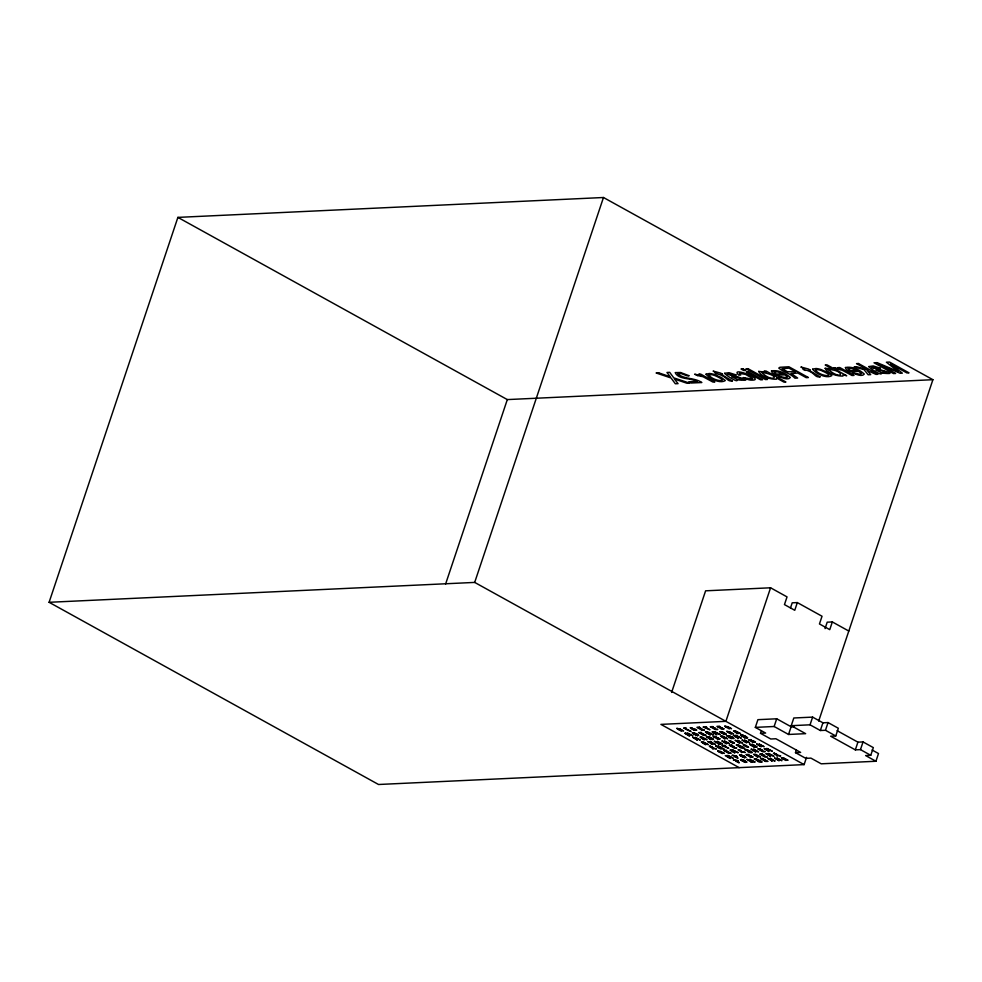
<?xml version="1.0" encoding="UTF-8"?>
<svg xmlns="http://www.w3.org/2000/svg" width="982" height="982" viewBox="0 0 982 982"><rect width="100%" height="100%" fill="white"/><g stroke="black" fill="none" stroke-linecap="round" stroke-linejoin="round"><path stroke-width="1.47" d="M806.541 757.343L804.111 764.61L378.524 784.495L49.1 602.297L177.889 217.39L603.476 197.505L932.9 379.703L818.681 721.058M445.595 584.057L507.313 399.588L932.9 379.703M49.1 602.297L474.687 582.412L603.476 197.505M671.602 692.445L705.604 590.82L770.575 587.788L787.036 596.896L784.458 604.593L794.757 610.288L797.335 602.58L822.032 616.242L819.454 623.951L829.753 629.646L832.331 621.937L848.804 631.045M770.575 587.788L725.882 721.34L660.911 724.385L739.139 767.642M790.485 607.956L792.204 602.825L797.335 602.58M761.357 730.743L760.498 733.308L765.629 733.063L755.33 727.38L757.908 719.671L776.713 718.787L791.124 726.766L793.972 726.631M755.33 727.38L774.135 726.496L776.713 718.787M774.135 726.496L788.546 734.462L805.645 733.664L791.234 725.698L793.812 717.989L812.617 717.118L822.916 722.801L828.047 722.568L838.333 728.263L835.756 735.96L830.625 736.205L855.334 749.867L860.465 749.622L870.752 755.318L873.329 747.621L863.043 741.926L857.912 742.159L837.106 730.657M788.546 734.462L791.124 726.766M825.052 628.603L827.2 622.183L832.331 621.937M872.065 749.99L878.497 753.55L875.919 761.259L821.21 763.812L810.911 758.116L805.78 758.362L795.494 752.666L796.353 750.101M791.234 725.698L810.04 724.814L812.617 717.118M810.04 724.814L820.338 730.51L822.916 722.801M820.338 730.51L825.469 730.277L828.047 722.568M855.334 749.867L857.912 742.159M860.465 749.622L863.043 741.926M795.494 752.666L800.625 752.421L775.915 738.759L770.784 739.004L760.498 733.308M870.752 755.318L865.621 755.563L875.919 761.259M177.889 217.39L507.313 399.588M825.469 730.277L835.756 735.96M474.687 582.412L804.111 764.61M737.322 756.668L736.218 757.097L738.071 758.202L734.438 756.533L737.322 756.668M738.513 761.271L737.408 761.701L739.262 762.805L735.628 761.136L738.513 761.271M724.63 373.307C726.434 375.873 739.004 383.422 736.942 379.752C767.286 382.747 707.973 370.595 734.462 375.087L736.316 375.001L729 372.681L724.63 373.307M868.824 366.568C870.641 369.134 883.199 376.683 881.136 373.013C911.48 376.008 852.167 363.856 878.657 368.348L880.51 368.262L873.194 365.942L868.824 366.568M706.046 374.179C709.495 379.003 720.457 383.95 725.33 380.55L721.439 377.542L714.221 374.449A8.003 2.136 18.5 0 0 709.385 373.491L706.046 374.179M812.63 369.195C816.067 374.019 827.04 378.966 831.914 375.566L828.01 372.559L820.805 369.478A8.003 2.136 18.5 0 0 815.968 368.508L812.63 369.195M708.93 374.977C712.76 381.568 732.891 383.238 714.503 375.419A4.431 1.191 18.5 0 0 711.14 374.633L708.93 374.977M815.514 369.993C819.344 376.585 839.463 378.254 821.075 370.435A4.431 1.191 18.5 0 0 817.711 369.662L815.514 369.993M703.603 739.495L704.573 739.802L701.099 737.384L707.052 739.802L701.983 737.003L699.957 737.077L703.603 739.495M704.929 744.381L705.898 744.687L702.425 742.269L708.378 744.687L703.308 741.889L701.283 741.962L704.929 744.381M724.262 738.538L725.244 738.845L721.758 736.414L727.711 738.845L722.654 736.034L720.628 736.107L724.262 738.538M737.138 733.358L738.108 733.664L734.634 731.246L740.588 733.664L735.518 730.866L733.493 730.939L737.138 733.358M757.208 756.754L758.178 757.061L754.704 754.642L760.645 757.061L755.588 754.262L753.562 754.336L757.208 756.754M692.347 732.94L694.274 734.217L692.347 732.94M719.953 731.75L721.88 733.026L719.953 731.75M739.532 754.986L741.459 756.263L739.532 754.986M740.489 759.663L742.417 760.94L740.489 759.663M748.493 747.204L746.983 747.118C739.556 743.705 744.135 743.386 748.493 747.204M774.197 371.945L776.32 374.105L782.875 373.798L777.867 371.908L774.197 371.945M848.178 368.483L850.302 370.644L856.844 370.337L851.848 368.459L848.178 368.483M828.059 369.392C842.863 381.863 846.226 370.337 828.059 369.392M683.902 728.055C702.032 736.095 679.348 727.318 686.467 728.325L683.902 728.055M782.237 368.68L787.392 371.748L795.641 371.81L788.988 368.127L782.237 368.68M791.247 373.553L797.642 378.045L794.954 378.18C790.007 373.074 784.152 372.571 778.775 368.09L779.892 367.293L788.914 366.777L808.395 377.542L806.197 377.653L797.838 373.025L791.247 373.553M696.619 730.092L693.476 729.822L696.619 730.092M739.507 373.406L740.71 375.05L738.783 375.149C728.349 365.218 768.955 381.225 750.248 380.071A6.653 1.78 18.5 0 1 746.21 378.905L743.19 377.579L752.126 379.138A4.002 1.068 18.5 0 0 752.359 378.315L745.424 374.338L739.507 373.406M707.715 736.696L708.967 737.531L707.715 736.696M728.288 735.764L729.54 736.598L728.288 735.764M741.95 735.113L743.202 735.948L741.95 735.113M723.918 728.828L720.972 728.681L723.918 728.828M719.966 738.881L717.02 738.734L719.966 738.881M755.44 742.183L752.494 742.036L755.44 742.183M752.924 756.95L749.978 756.815L752.924 756.95M698.607 735.371L696.631 734.278L698.607 735.371M726.214 734.192L724.237 733.1L726.214 734.192M745.792 757.417L743.816 756.324L745.792 757.417M746.75 762.093L744.773 761.001L746.75 762.093M771.471 370.987L772.183 372.755L776.173 375.247L784.827 374.842L787.564 377.137L785.477 377.628L778.223 376.278C781.525 377.358 787.994 380.783 790.338 377.53C785.588 373.074 778.026 369.613 771.471 370.987M845.441 367.526L846.153 369.293L850.154 371.797L858.796 371.392L861.545 373.688L859.459 374.179L852.204 372.829C855.494 373.909 861.963 377.321 864.307 374.081C859.569 369.613 851.995 366.151 845.441 367.526M678.292 373.651L678.059 374.105C684.736 379.506 694.704 377.567 701.848 382.526L691.021 383.029L688.763 381.789L697.38 381.384C690.923 377.886 678.231 379.69 675.186 372.608L680.551 372.509L689.204 375.762L687.191 375.861L681.471 373.639L678.292 373.651M712.687 739.078L713.509 739.409L711.643 738.403L712.687 739.078M733.259 738.157L734.082 738.476L732.216 737.482L733.259 738.157M746.909 737.494L747.732 737.813L745.878 736.819L746.909 737.494M758.718 371.417C761.21 376.683 770.256 379.433 776.369 379.224L776.664 378.07L783.918 382.084L785.907 381.998L766.095 371.049L764.168 371.135L766.058 372.178L758.718 371.417M825.15 368.299C827.593 373.528 836.885 376.253 842.924 376.081L843.059 374.842L846.705 375.762L827.151 364.948L825.224 365.034L832.294 368.95L825.15 368.299M676.991 728.337L677.494 729.098L680.342 729.16L676.991 728.337M724.925 726.091L725.428 726.864L728.092 726.815L724.925 726.091M726.901 731.308L727.404 732.081L730.068 732.032L726.901 731.308M717.781 750.825L718.284 751.586L721.132 751.635L717.781 750.825M781.414 757.674L781.918 758.435L784.581 758.386L781.414 757.674M741.938 379.359L737.151 379.261L731.688 376.793L738.783 377.554L741.938 379.359M886.132 372.62L881.345 372.522L875.895 370.054L882.99 370.815L886.132 372.62M732.241 380.955C726.741 381.728 727.65 377.063 719.033 374.375L715.203 373.381L717.081 373.295L713.116 371.098L720.678 373.123L722.629 374.203L721.034 374.277L732.241 380.955M820.007 376.855C814.508 377.616 815.416 372.964 806.799 370.275L804.921 370.361L802.969 369.281L804.847 369.195L800.882 366.998L808.456 369.023L810.396 370.104L808.8 370.177L820.007 376.855M761.848 372.338C771.471 383.434 784.029 376.094 761.848 372.338M731.713 741.692L730.424 741.913L734.192 743.018L732.216 743.092C740.612 744.049 722.089 738.255 731.713 741.692M690.776 727.981C688.149 727.281 695.416 728.067 690.776 727.981M693.366 728.693L690.935 728.411L692.973 729.54L695.956 729.528L693.366 728.693M738.427 745.841L736.365 744.994L738.427 745.841M746.59 750.309L744.528 749.45L746.59 750.309M756.398 759.835L754.323 758.988L756.398 759.835M739.888 745.719L737.126 744.884L739.888 745.719M739.041 746.21C739.36 748.996 749.229 748.947 740.809 746.222L742.232 747.351L739.041 746.21M748.051 750.174L745.289 749.352L748.051 750.174M747.204 750.665C747.523 753.464 757.392 753.415 748.971 750.69L750.395 751.819L747.204 750.665M757.012 760.203C757.318 762.989 767.2 762.94 758.767 760.215L760.203 761.345L757.012 760.203M757.859 759.712L755.084 758.877L757.859 759.712M680.563 729.896L681.545 731.124L678.12 729.417L680.698 729.356L683.607 730.964L680.563 729.896M728.497 727.662L729.479 728.877L726.054 727.171L728.632 727.11L731.541 728.73L728.497 727.662M730.473 732.867L731.455 734.094L728.03 732.388L730.608 732.327L733.517 733.935L730.473 732.867M721.353 752.384L722.335 753.599L718.91 751.905L721.488 751.844L724.397 753.452L721.353 752.384M784.986 759.233L785.968 760.449L782.544 758.742L785.121 758.693L788.03 760.301L784.986 759.233M722.494 727.895L720.174 728.251L716.921 726.41L719.401 726.287L719.966 726.606L718.026 726.705L722.494 727.895M718.529 737.948L716.222 738.304L712.969 736.463L715.436 736.34L716.013 736.66L714.074 736.758L718.529 737.948M754.016 741.25L751.696 741.606L748.444 739.765L750.923 739.642L751.488 739.962L749.548 740.06L754.016 741.25M751.5 756.017L749.18 756.373L745.927 754.532L748.407 754.422L748.971 754.728L747.032 754.827L751.5 756.017M697.416 375.541L694.618 374.191L701.185 375.505L698.73 374.154L700.62 374.068L714.822 381.924L712.834 382.01L703.038 376.72L697.416 375.541M836.603 369.036L833.804 367.685L840.371 368.999L837.916 367.649L839.806 367.563L854.009 375.419L852.02 375.505L842.225 370.214L836.603 369.036M736.574 756.054L732.253 755.33L736.574 756.054M737.764 760.669L733.444 759.933L737.764 760.669M658.726 372.853L656.111 372.976L671.037 377.972L675.334 383.766L678.046 383.643L674.401 379.003L686.897 383.226L689.536 383.103L673.762 377.849L669.687 372.338L666.95 372.473L670.276 376.781L658.726 372.853M743.043 368.913L741.029 369.011L743.73 370.509L745.743 370.41L743.043 368.913M748.002 368.68L746.013 368.778L765.494 379.555L767.482 379.457L748.002 368.68M858.452 363.524L856.537 363.61L867.855 369.87L856.734 366.765L854.193 366.887L864.037 369.613L868.149 374.756L870.678 374.633L867.204 370.509L876.03 374.387L877.933 374.302L858.452 363.524M877.122 362.653L874.017 362.788L893.51 373.565L895.584 373.467L879.111 364.383L900.163 373.258L902.323 373.16L890.539 363.856L906.926 372.939L909.013 372.841L889.532 362.063L886.39 362.211L898.211 371.54L877.122 362.653M748.382 371.871L746.369 371.969L760.51 379.788L762.523 379.69L748.382 371.871M699.344 727.232L696.95 727.343L702.044 730.166L704.45 730.043L702.032 729.81L700.276 728.84L702.032 728.754L698.104 727.637L699.933 727.552L699.344 727.232M706.168 726.913L703.075 727.048L710.011 729.786L705.506 727.294L706.758 727.232L706.168 726.913M712.687 726.606L710.281 726.717L715.375 729.54L717.781 729.43L715.362 729.184L713.607 728.214L715.362 728.128L711.447 727.011L713.276 726.926L712.687 726.606M706.574 731.762L705.383 731.811L707.286 732.142L706.574 731.762M685.399 733.186L684.724 733.223L689.609 736.046L685.841 733.579L689.18 734.646L687.854 733.493L692.936 735.886L687.633 733.075L686.934 733.112L688.137 734.241L685.399 733.186M701.05 732.449L698.644 732.572L703.75 735.383L706.156 735.273L703.726 735.027L701.97 734.057L703.726 733.984L699.81 732.867L701.639 732.781L701.05 732.449M705.849 732.228L710.367 735.076L708.82 732.842L713.239 734.941L708.145 732.118L709.704 734.364L705.849 732.228M712.687 731.909L712.011 731.946L716.897 734.769L713.128 732.314L716.467 733.37L715.142 732.216L720.223 734.61L714.921 731.811L714.221 731.836L715.424 732.965L712.687 731.909M696.827 734.033L693.132 732.793L696.827 734.033M724.421 732.842L720.739 731.615L724.421 732.842M694.826 734.511L697.637 735.69L694.826 734.511M722.433 733.333L725.232 734.511L722.433 733.333M692.936 737.408L697.466 740.256L695.907 738.01L700.338 740.121L695.244 737.298L696.79 739.532L692.936 737.408M706.353 736.782L710.894 739.618L709.164 738.292L712.711 739.544L706.353 736.782M726.864 735.825L731.467 738.685L729.736 737.359L733.296 738.611L726.864 735.825M736.193 735.383L733.308 735.518L738.403 738.341L734.499 735.837L736.23 735.751L741.287 738.206L736.193 735.383M740.551 735.187L745.129 738.022L743.399 736.709L746.946 737.948L740.551 735.187M707.936 741.643L712.453 744.491L710.686 743.165L715.387 744.356L710.281 741.533L711.864 742.76L707.936 741.643M714.393 741.336L718.885 744.196L717.854 742.674L720.469 744.111L718.382 742.638L722.605 744.012L717.449 741.201L717.805 742.318L714.393 741.336M722.065 740.98L726.582 743.828L725.035 741.594L729.454 743.693L724.36 740.882L725.919 743.116L722.065 740.98M735.26 740.367L739.79 743.214L738.022 741.889L742.711 743.079L737.617 740.256L739.201 741.471L735.26 740.367M742.122 740.047L746.639 742.895L745.092 740.661L749.512 742.76L744.417 739.937L745.976 742.183L742.122 740.047M710.121 746.148L709.335 746.185L710.784 747.327L710.342 746.529L712.674 747.228L710.121 746.148M715.718 745.89L720.236 748.738L724.446 749.205L717.903 745.792L721.819 748.296L720.211 748.37L715.718 745.89M724.912 745.461L721.831 745.608L728.767 748.333L724.25 745.841L725.502 745.792L724.912 745.461M731.664 745.142L729.258 745.252L734.364 748.075L736.758 747.965L734.34 747.719L732.584 746.75L734.34 746.664L733.763 746.345L730.424 745.547L732.253 745.473L731.664 745.142M749.647 744.307L754.213 747.142L757.306 747.007L752.212 744.184L756.226 746.725L750.408 744.27L754.949 746.774L754.188 746.811L749.647 744.307M756.68 743.975L761.21 746.823L759.651 744.589L764.082 746.688L758.976 743.865L760.534 746.111L756.68 743.975M711.852 747.683L713.03 749.07L712.809 748.419L716.602 748.91L711.852 747.683M726.103 750.346L723.697 750.457L728.791 753.28L731.197 753.157L728.779 752.924L727.024 751.954L728.779 751.868L724.851 750.751L726.68 750.665L726.103 750.346M730.645 750.076L729.957 750.101L734.855 752.936L731.087 750.469L734.413 751.525L733.088 750.383L738.182 752.777L732.879 749.966L732.167 750.003L733.37 751.132L730.645 750.076M738.795 749.696L737.998 749.732L739.446 750.874L739.016 750.076L741.336 750.788L738.795 749.696M751.193 749.168L755.723 752.016L753.955 750.69L758.644 751.881L753.55 749.057L755.133 750.285L751.193 749.168M760.105 748.75L757.699 748.861L762.793 751.684L765.199 751.574L762.781 751.328L761.025 750.358L762.781 750.273L758.853 749.168L760.682 749.082L760.105 748.75M764.855 748.603L764.168 748.628L769.066 751.463L765.285 748.996L768.624 750.052L767.298 748.898L772.38 751.304L767.077 748.493L766.377 748.529L767.58 749.659L764.855 748.603M740.526 751.23L741.692 752.629L741.484 751.966L745.277 752.457L740.526 751.23M766.512 753.611L765.825 753.648L770.723 756.471L766.954 754.016L770.281 755.072L768.967 753.918L774.049 756.324L768.746 753.513L768.047 753.538L769.237 754.679L766.512 753.611M774.258 753.182L773.46 753.219L774.921 754.36L774.479 753.562L776.799 754.274L774.258 753.182M728.178 755.514L725.293 755.649L730.399 758.472L726.496 755.968L728.227 755.882L733.284 758.337L728.178 755.514M762.081 753.931L759.675 754.041L764.782 756.864L767.188 756.754L764.757 756.508L763.002 755.539L764.757 755.453L764.18 755.133L760.841 754.336L762.67 754.25L762.081 753.931M744.012 756.079L740.318 754.839L744.012 756.079M775.989 754.716L777.155 756.103L776.946 755.453L780.739 755.944L775.989 754.716M742.024 756.557L744.822 757.736L742.024 756.557M762.953 758.521L760.547 758.632L765.641 761.455L768.047 761.345L765.629 761.099L763.873 760.129L765.629 760.043L765.039 759.724L761.701 758.926L763.53 758.841L762.953 758.521M767.691 758.3L772.22 761.148L770.453 759.822L775.142 761.013L770.048 758.19L771.631 759.405L767.691 758.3M774.54 757.981L779.07 760.829L777.511 758.583L781.942 760.694L776.836 757.871L778.395 760.105L774.54 757.981M746.946 759.393L751.426 762.241L750.408 760.719L753.022 762.167L750.923 760.694L755.158 762.069L749.99 759.246L750.358 760.375L746.946 759.393M744.957 760.755L741.275 759.516L744.957 760.755M742.969 761.246L745.768 762.413L742.969 761.246M745.878 736.5L742.441 735.076L745.878 736.5M732.216 737.151L728.779 735.739L732.216 737.151M711.643 738.083L708.206 736.66L711.643 738.083"/></g></svg>
